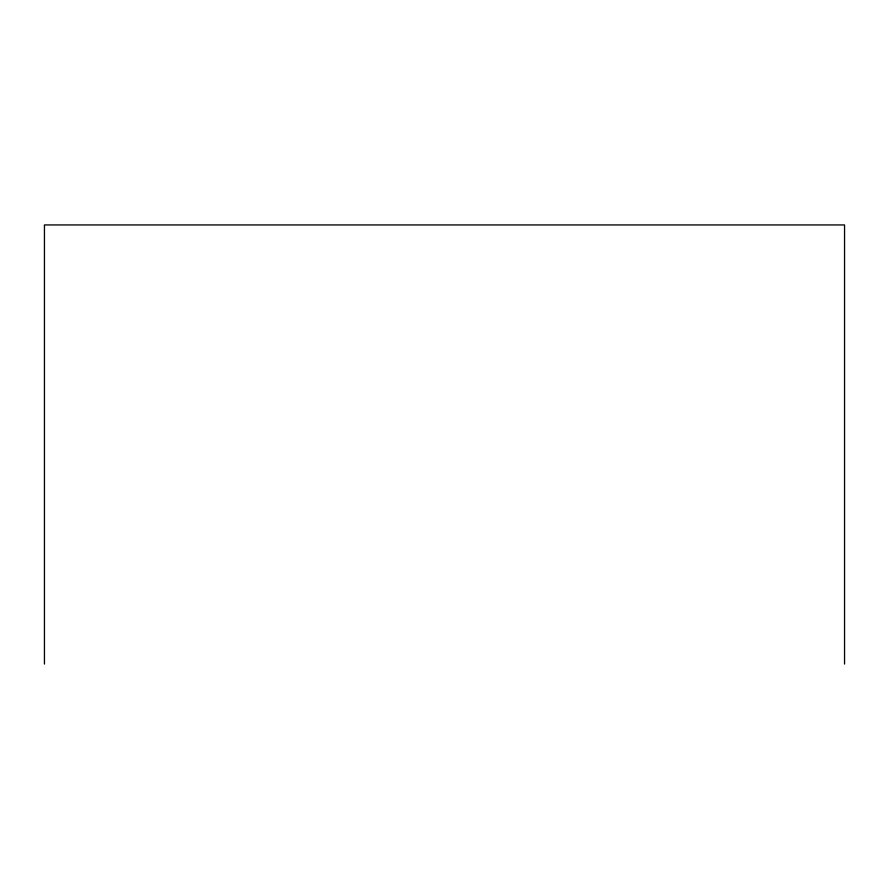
<?xml version="1.0" encoding="UTF-8"?>
<svg xmlns="http://www.w3.org/2000/svg" width="889" height="889" viewBox="0 0 889 889"><rect width="100%" height="100%" fill="white"/><g stroke="black" fill="none" stroke-linecap="round" stroke-linejoin="round"><path stroke-width="1.33" d="M844.55 664.061L844.55 224.939L44.45 224.939L44.45 664.061"/></g></svg>
